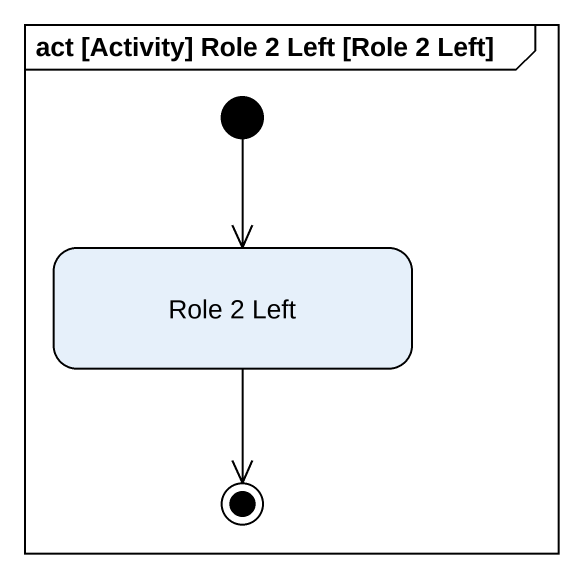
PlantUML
@startuml
mainframe act [Activity] Role 2 Left [Role 2 Left]
hide empty description
state "Role 2 Left" as Role_2_Left
[*] --> Role_2_Left
Role_2_Left --> [*]
@enduml
